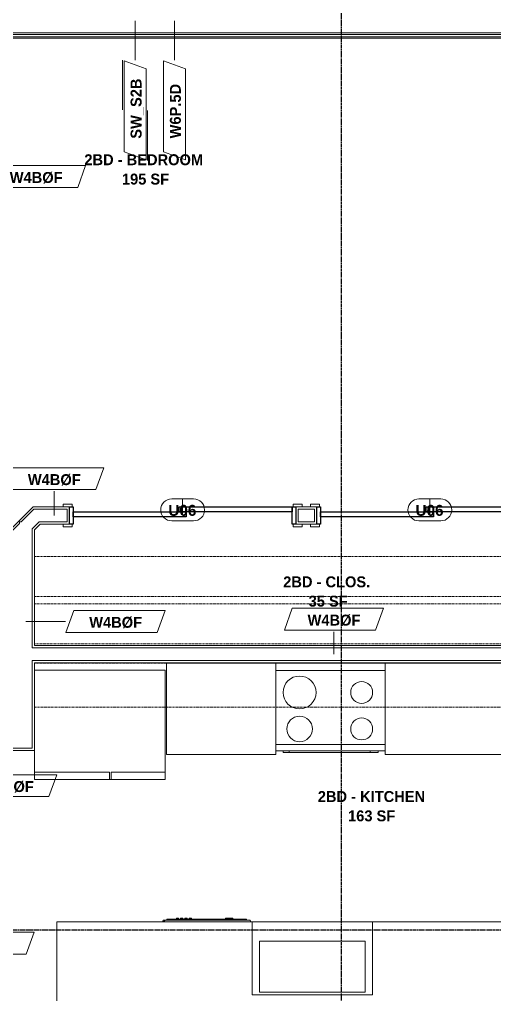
# Model space of a CAD drawing. Header units: inches. Extents: x -4058 to -1781, y 9814 to 12264.
# Drawn here: x -2261.6 to -2131.4, y 10149.5 to 10416.7 of the extents above; entities that cross this region are included whole.
import ezdxf

# ---------------------------------------------------------------- set-up
doc = ezdxf.new("R2010")
doc.units = ezdxf.units.IN
doc.header["$MEASUREMENT"] = 0
doc.linetypes.add('Dash', pattern=[0.25, 0.125, -0.125])
doc.linetypes.add('Grid Line 1_2_', pattern=[0.875, 0.5, -0.125, 0.125, -0.125])
for name, color, linetype, lineweight in [('0-1', 7, 'Continuous', 5), ('A-AREA-IDEN', 2, 'Continuous', 9), ('A-DOOR-3', 31, 'Continuous', 9), ('A-DOOR-4', 31, 'Continuous', 30), ('A-DOOR-FRAM-3', 31, 'Continuous', 30), ('A-DOOR-IDEN', 31, 'Continuous', 9), ('A-FLOR-2', 192, 'Continuous', 9), ('A-WALL', 113, 'Continuous', 18), ('A-WALL-2', 250, 'Continuous', 18), ('A-WALL-3', 113, 'Continuous', 9), ('A-WALL-IDEN', 211, 'Continuous', 9), ('I-WALL-1', 7, 'Continuous', 9), ('P-SANR-FIXT', 6, 'Continuous', 9), ('Q-CASE', 31, 'Continuous', 9), ('Q-CASE-HDLN', 31, 'Dash', 9), ('Q-SPCQ', 91, 'Continuous', 9), ('S-GRID-1', 1, 'Grid Line 1_2_', 30)]:
    doc.layers.add(name, color=color, linetype=linetype, lineweight=lineweight)
doc.styles.add('Arial_B', font='arialbd.ttf', dxfattribs={"height": 3})
doc.styles.add('Century Gothic_B', font='GOTHICB.TTF', dxfattribs={"height": 3})

# ---------------------------------------------------------------- blocks, each defined once
blk = doc.blocks.new('CTR - 1st Phase - Common Walls_rvt-1-UNIT PLANS - 2ND FLOOR')
at = {"layer": 'A-WALL-2'}
for p, q in [((-2076.17, 10412.54), (-2437.43, 10412.54)), ((-2076.17, 10413.04), (-2436.93, 10413.04))]:
    blk.add_line(p, q, dxfattribs=at)
at = {"layer": 'I-WALL-1'}
blk.add_line((-2438.05, 10411.91), (-2076.17, 10411.91), dxfattribs=at)
blk = doc.blocks.new('CTR - 1st Phase - Structure_rvt-1-UNIT PLANS - 2ND FLOOR')
at = {"layer": 'S-GRID-1'}
for p, q in [((-2173.32, 9814.03), (-2173.32, 12247.5)), ((-1781.27, 10167.19), (-4041.78, 10167.19))]:
    blk.add_line(p, q, dxfattribs=at)
blk = doc.blocks.new('SLIDING - FLUSH - SLIDING - FLUSH - 5-0 x 6-8-3203586-UNIT PLANS - 2ND FLOOR')
at = {"layer": 'A-DOOR-3'}
for p, q in [((-32.75, 3.25), (-30.25, 3.25)), ((-32.75, 2.5), (-32.75, 3.25)), ((-30.25, 3.25), (-30.25, 2.5)), ((30.25, 3.25), (32.75, 3.25)), ((30.25, 2.5), (30.25, 3.25)), ((32.75, 3.25), (32.75, 2.5)), ((-30.25, 2.5), (-32.75, 2.5)), ((32.75, 2.5), (30.25, 2.5)), ((-32.75, -2.25), (-30.25, -2.25)), ((-32.75, -3), (-32.75, -2.25)), ((-30.25, -2.25), (-30.25, -3)), ((30.25, -2.25), (32.75, -2.25)), ((30.25, -3), (30.25, -2.25)), ((32.75, -2.25), (32.75, -3)), ((-30.25, -3), (-32.75, -3)), ((32.75, -3), (30.25, -3))]:
    blk.add_line(p, q, dxfattribs=at)
at = {"layer": 'A-DOOR-4'}
for p, q in [((-1, -0.88), (-1, 0.5)), ((-1, 0.5), (30, 0.5)), ((30, 0.5), (30, -0.88)), ((-30, -2.25), (-30, -0.88)), ((-30, -0.88), (1, -0.88)), ((1, -2.25), (-30, -2.25)), ((30, -0.88), (-1, -0.88)), ((1, -0.88), (1, -2.25))]:
    blk.add_line(p, q, dxfattribs=at)
at = {"layer": 'A-DOOR-FRAM-3'}
for p, q in [((-31, -2.25), (-31, 2.5)), ((-31, 2.5), (-30, 2.5)), ((-30, 2.5), (-30, -2.25)), ((30, 2.5), (31, 2.5)), ((30, -2.25), (30, 2.5)), ((31, 2.5), (31, -2.25)), ((-30, -2.25), (-31, -2.25)), ((31, -2.25), (30, -2.25))]:
    blk.add_line(p, q, dxfattribs=at)
blk = doc.blocks.new('OD_CW_Closet - OD_CW_Closet-4058444-UNIT PLANS - 2ND FLOOR')
at = {"layer": 'Q-CASE-HDLN'}
for p, q in [((149.46, 24), (0.74, 24)), ((0.74, 24), (0.74, 0)), ((149.46, 0), (149.46, 24)), ((0.74, 13), (149.46, 13)), ((0.74, 11), (149.46, 11)), ((0.74, 0), (149.46, 0))]:
    blk.add_line(p, q, dxfattribs=at)
blk = doc.blocks.new('OD_CW_Upper Cabinet - OD_CW_Upper Cabinet-4366991-UNIT PLANS - 2ND FLOOR')
at = {"layer": 'Q-CASE-HDLN'}
for p, q in [((0.74, -24), (0.74, -12)), ((0.74, -12), (181.39, -12)), ((181.39, -12), (181.39, -24)), ((181.39, -24), (0.74, -24))]:
    blk.add_line(p, q, dxfattribs=at)
blk = doc.blocks.new('Refrigerator_-_Side-by-Side_6047 - 36_ X 30_-1372843-UNIT PLANS - 2ND FLOOR')
at = {"layer": 'Q-SPCQ'}
for p, q in [((-17.88, 15.58), (17.87, 15.58)), ((-17.88, -14.42), (-17.88, 15.58)), ((-17.88, 15.58), (-3.13, 15.58)), ((-17.88, 15.58), (-17.88, 13.58)), ((-3.13, 13.58), (-17.88, 13.58)), ((-3.13, 13.58), (-3.13, 15.58)), ((-2.63, 15.58), (17.87, 15.58)), ((-2.63, 15.58), (-2.63, 13.58)), ((17.87, 13.58), (-2.63, 13.58)), ((17.87, 15.58), (17.87, -14.42)), ((17.87, 13.58), (17.87, 15.58)), ((17.87, -14.42), (-17.88, -14.42))]:
    blk.add_line(p, q, dxfattribs=at)
blk = doc.blocks.new('Stainless Steel Farmhous Kitchen Sink - Stainless Steel Farmhous Kitchen Sink-V45-UNIT PLANS - 2ND FLOOR')
at = {"layer": 'P-SANR-FIXT'}
for p, q in [((-31, -16.96), (-31, -3)), ((-31, -3), (-2, -3)), ((-2, -3), (-2, -16.96)), ((-2, -16.96), (-31, -16.96)), ((-33, -22.2), (0, -22.2))]:
    blk.add_line(p, q, dxfattribs=at)
blk = doc.blocks.new('Casework 18 - Casework 7-4344429-UNIT PLANS - 2ND FLOOR')
at = {"layer": 'Q-CASE'}
for p, q in [((-2191.3, 10240.29), (-2221.3, 10240.29)), ((-2221.3, 10240.29), (-2221.3, 10215.29)), ((-2076.8, 10240.29), (-2161.3, 10240.29)), ((-2191.3, 10215.29), (-2191.3, 10216.29)), ((-2161.3, 10216.29), (-2161.3, 10215.29)), ((-2221.3, 10215.29), (-2191.3, 10215.29)), ((-2161.3, 10215.29), (-2076.8, 10215.29)), ((-2197.8, 10169.41), (-2251.33, 10169.41)), ((-2251.33, 10169.41), (-2251.33, 10133.73)), ((-2197.8, 10149.45), (-2197.8, 10169.41)), ((-2113.8, 10169.41), (-2164.8, 10169.41)), ((-2164.8, 10169.41), (-2164.8, 10149.45)), ((-2113.8, 10133.73), (-2113.8, 10169.41)), ((-2164.8, 10149.45), (-2197.8, 10149.45)), ((-2251.33, 10133.73), (-2113.8, 10133.73))]:
    blk.add_line(p, q, dxfattribs=at)
blk = doc.blocks.new('Wall Tag - Arch Wall-3956453-UNIT PLANS - 2ND FLOOR')
at = {"layer": 'A-WALL-IDEN'}
for p, q in [((-0.3561, 0.0937), (-0.4244, -0.0937)), ((0.4244, 0.0937), (-0.3561, 0.0937)), ((0.3561, -0.0937), (0.4244, 0.0937)), ((-0.4244, -0.0937), (0.3561, -0.0937))]:
    blk.add_line(p, q, dxfattribs=at)
blk = doc.blocks.new('Wall Tag - Shear Wall-3956451-UNIT PLANS - 2ND FLOOR')
at = {"layer": 'A-WALL-IDEN'}
for p, q in [((-0.3561, 0.0937), (-0.4244, -0.0937)), ((0.4244, 0.0937), (-0.3561, 0.0937)), ((0.4291, 0.1068), (0.0033, 0.1068)), ((0.3561, -0.0937), (0.4244, 0.0937)), ((0, -0.1068), (-0.4291, -0.1068)), ((-0.4244, -0.0937), (0.3561, -0.0937))]:
    blk.add_line(p, q, dxfattribs=at)
blk = doc.blocks.new('Door Tag - Type Mark-2601225-UNIT PLANS - 2ND FLOOR')
at = {"layer": 'A-DOOR-IDEN'}
for p, q in [((0.09375, 0.09375), (-0.09375, 0.09375)), ((-0.09375, -0.09375), (0.09375, -0.09375))]:
    blk.add_line(p, q, dxfattribs=at)
for centre, start, end in [((-0.09375, 0), 90, 270), ((0.09375, 0), 270, 90)]:
    blk.add_arc(centre, 0.09375, start, end, dxfattribs=at)

msp = doc.modelspace()

# ---------------------------------------------------------------- linework, layer by layer
at = {"layer": 'A-DOOR-IDEN'}
for p, q in [((-2216.85, 10280.79), (-2216.85, 10285.3)), ((-2149.1, 10280.79), (-2149.1, 10285.3))]:
    msp.add_line(p, q, dxfattribs=at)
at = {"layer": 'A-FLOR-2'}
msp.add_line((-2076.8, 10411.54), (-2281.6, 10411.54), dxfattribs=at)
at = {"layer": 'A-WALL'}
for p, q in [((-2261.1, 10279.04), (-2257.6, 10282.54)), ((-2248.47, 10282.54), (-2257.6, 10282.54)), ((-2248.47, 10279.04), (-2248.47, 10282.54)), ((-2185.22, 10282.54), (-2185.22, 10279.04)), ((-2180.72, 10282.54), (-2185.22, 10282.54)), ((-2180.72, 10279.04), (-2180.72, 10282.54)), ((-2294.17, 10245.97), (-2261.57, 10278.57)), ((-2261.57, 10279.04), (-2261.1, 10279.04)), ((-2261.57, 10278.57), (-2261.57, 10279.04)), ((-2258.07, 10277.12), (-2256.15, 10279.04)), ((-2256.15, 10279.04), (-2248.47, 10279.04)), ((-2185.22, 10279.04), (-2180.72, 10279.04)), ((-2258.07, 10244.54), (-2258.07, 10277.12)), ((-2258.07, 10244.54), (-2105.92, 10244.54)), ((-2258.07, 10241.04), (-2076.17, 10241.04)), ((-2258.07, 10217.04), (-2258.07, 10241.04)), ((-2270.18, 10217.04), (-2258.07, 10217.04))]:
    msp.add_line(p, q, dxfattribs=at)
at = {"layer": 'A-WALL-3'}
for p, q in [((-2257.86, 10283.16), (-2294.17, 10246.86)), ((-2247.85, 10283.16), (-2257.86, 10283.16)), ((-2247.85, 10278.41), (-2247.85, 10283.16)), ((-2180.1, 10283.16), (-2185.85, 10283.16)), ((-2185.85, 10283.16), (-2185.85, 10278.41)), ((-2180.1, 10278.41), (-2180.1, 10283.16)), ((-2257.45, 10276.86), (-2255.89, 10278.41)), ((-2255.89, 10278.41), (-2247.85, 10278.41)), ((-2185.85, 10278.41), (-2180.1, 10278.41)), ((-2257.45, 10245.16), (-2257.45, 10276.86)), ((-2106.55, 10245.16), (-2257.45, 10245.16)), ((-2257.45, 10240.41), (-2076.17, 10240.41)), ((-2257.45, 10238.41), (-2257.45, 10240.41)), ((-2270.44, 10216.41), (-2257.45, 10216.41))]:
    msp.add_line(p, q, dxfattribs=at)
at = {"layer": 'A-WALL-IDEN'}
for p, q in [((-2229.88, 10416.35), (-2229.88, 10405.51)), ((-2219.1, 10416.35), (-2219.1, 10405.51)), ((-2252.07, 10280.79), (-2252.07, 10287.43)), ((-2259.82, 10251.75), (-2248.98, 10251.75)), ((-2175.4, 10242.79), (-2175.4, 10248.94))]:
    msp.add_line(p, q, dxfattribs=at)
at = {"layer": 'Q-SPCQ'}
for p, q in [((-2191.3, 10238.29), (-2191.3, 10240.29)), ((-2191.3, 10240.29), (-2161.3, 10240.29)), ((-2161.3, 10240.29), (-2161.3, 10238.29)), ((-2191.3, 10218.04), (-2191.3, 10238.29)), ((-2191.3, 10238.29), (-2161.3, 10238.29)), ((-2161.3, 10238.29), (-2161.3, 10218.04)), ((-2191.3, 10218.04), (-2161.3, 10218.04)), ((-2191.3, 10218.04), (-2191.3, 10216.29)), ((-2161.3, 10218.04), (-2191.3, 10218.04)), ((-2161.3, 10216.29), (-2191.3, 10216.29)), ((-2189.3, 10216.29), (-2189.3, 10215.79)), ((-2187.69, 10216.29), (-2187.69, 10215.79)), ((-2165.43, 10215.79), (-2165.43, 10216.29)), ((-2163.3, 10215.79), (-2163.3, 10216.29)), ((-2161.3, 10216.29), (-2161.3, 10218.04)), ((-2187.69, 10215.79), (-2189.3, 10215.79)), ((-2165.43, 10215.79), (-2187.69, 10215.79)), ((-2163.3, 10215.79), (-2165.43, 10215.79)), ((-2222.3, 10169.72), (-2222.3, 10169.41)), ((-2221.23, 10169.91), (-2222.1, 10169.91)), ((-2198.5, 10169.91), (-2221.23, 10169.91)), ((-2221.21, 10170.16), (-2199.39, 10170.16)), ((-2221.21, 10169.91), (-2221.21, 10170.16)), ((-2218.58, 10170.41), (-2217.99, 10170.41)), ((-2218.58, 10170.41), (-2218.58, 10170.16)), ((-2217.99, 10170.16), (-2217.99, 10170.41)), ((-2217.4, 10170.41), (-2216.81, 10170.41)), ((-2217.4, 10170.41), (-2217.4, 10170.16)), ((-2216.81, 10170.16), (-2216.81, 10170.41)), ((-2216.22, 10170.41), (-2215.63, 10170.41)), ((-2216.22, 10170.41), (-2216.22, 10170.16)), ((-2215.63, 10170.16), (-2215.63, 10170.41)), ((-2215.04, 10170.41), (-2214.45, 10170.41)), ((-2215.04, 10170.41), (-2215.04, 10170.16)), ((-2214.45, 10170.16), (-2214.45, 10170.41)), ((-2205.09, 10170.41), (-2205.09, 10170.16)), ((-2205.09, 10170.41), (-2204.11, 10170.41)), ((-2204.11, 10170.41), (-2203.12, 10170.41)), ((-2203.12, 10170.16), (-2203.12, 10170.41)), ((-2199.39, 10169.91), (-2199.39, 10170.16)), ((-2198.3, 10169.41), (-2198.3, 10169.72))]:
    msp.add_line(p, q, dxfattribs=at)
for centre, radius, start, end in [((-2184.8, 10232.29), 4.5, 0, 180), ((-2167.8, 10232.29), 3, 0, 180), ((-2184.8, 10232.29), 4.5, 180, 0), ((-2167.8, 10232.29), 3, 180, 0), ((-2184.8, 10222.29), 3.5, 0, 180), ((-2167.8, 10222.29), 3, 0, 180), ((-2184.8, 10222.29), 3.5, 180, 0), ((-2167.8, 10222.29), 3, 180, 0), ((-2222.1, 10169.72), 0.197, 90, 180), ((-2221.23, 10168.84), 1.07, 90, 147.5725), ((-2198.5, 10169.72), 0.197, 0, 90), ((-2198.5, 10169.72), 0.197, 15, 75)]:
    msp.add_arc(centre, radius, start, end, dxfattribs=at)

# ---------------------------------------------------------------- block references
at = {"layer": '0-1'}
for name in ['CTR - 1st Phase - Structure_rvt-1-UNIT PLANS - 2ND FLOOR', 'CTR - 1st Phase - Common Walls_rvt-1-UNIT PLANS - 2ND FLOOR']:
    msp.add_blockref(name, (0, 0), dxfattribs=at)
at = {"layer": 'A-DOOR-3', "rotation": 180}
for p in [(-2216.85, 10280.91), (-2149.1, 10280.91)]:
    msp.add_blockref('SLIDING - FLUSH - SLIDING - FLUSH - 5-0 x 6-8-3203586-UNIT PLANS - 2ND FLOOR', p, dxfattribs=at)
at = {"layer": 'A-DOOR-IDEN', "xscale": 31.99999999999999, "yscale": 31.99999999999999, "zscale": 31.99999999999999}
for p in [(-2216.85, 10282.3), (-2149.1, 10282.3)]:
    msp.add_blockref('Door Tag - Type Mark-2601225-UNIT PLANS - 2ND FLOOR', p, dxfattribs=at)
at = {"layer": 'A-WALL-IDEN', "xscale": 31.99999999999999, "yscale": 31.99999999999999, "zscale": 31.99999999999999, "rotation": 89.99999999999955}
for name, p in [('Wall Tag - Shear Wall-3956451-UNIT PLANS - 2ND FLOOR', (-2229.88, 10391.78)), ('Wall Tag - Arch Wall-3956453-UNIT PLANS - 2ND FLOOR', (-2219.1, 10391.78))]:
    msp.add_blockref(name, p, dxfattribs=at)
at = {"layer": 'A-WALL-IDEN', "xscale": 31.99999999999999, "yscale": 31.99999999999999, "zscale": 31.99999999999999}
for p in [(-2257.02, 10373.64), (-2252.07, 10290.85), (-2235.25, 10251.75), (-2175.4, 10252.36), (-2264.92, 10206.75), (-2271.12, 10163.57)]:
    msp.add_blockref('Wall Tag - Arch Wall-3956453-UNIT PLANS - 2ND FLOOR', p, dxfattribs=at)
at = {"layer": 'P-SANR-FIXT', "rotation": 180}
msp.add_blockref('Stainless Steel Farmhous Kitchen Sink - Stainless Steel Farmhous Kitchen Sink-V45-UNIT PLANS - 2ND FLOOR', (-2197.8, 10147.2), dxfattribs=at)
at = {"layer": 'Q-CASE', "rotation": 180}
for name, p in [('OD_CW_Closet - OD_CW_Closet-4058444-UNIT PLANS - 2ND FLOOR', (-2107.99, 10269.57)), ('OD_CW_Upper Cabinet - OD_CW_Upper Cabinet-4366991-UNIT PLANS - 2ND FLOOR', (-2076.06, 10216.29))]:
    msp.add_blockref(name, p, dxfattribs=at)
at = {"layer": 'Q-CASE'}
msp.add_blockref('Casework 18 - Casework 7-4344429-UNIT PLANS - 2ND FLOOR', (0, 0), dxfattribs=at)
at = {"layer": 'Q-SPCQ', "rotation": 180}
msp.add_blockref('Refrigerator_-_Side-by-Side_6047 - 36_ X 30_-1372843-UNIT PLANS - 2ND FLOOR', (-2239.57, 10223.99), dxfattribs=at)

# ---------------------------------------------------------------- texts
at = {"layer": 'A-AREA-IDEN', "char_height": 3, "attachment_point": 1, "style": 'Century Gothic_B'}
for s, insert, width in [('2BD - BEDROOM', (-2243.79, 10379.75), 40.299), ('195 SF', (-2233.5, 10374.45), 15.352), ('2BD - CLOS.', (-2189.29, 10264.09), 29.29), ('35 SF', (-2182.33, 10258.8), 12.423), ('2BD - KITCHEN', (-2179.81, 10205.27), 35.451), ('163 SF', (-2171.51, 10199.97), 15.352)]:
    msp.add_mtext(s, dxfattribs=dict(at, insert=insert, width=width))
at = {"layer": 'A-DOOR-IDEN', "char_height": 3, "width": 9.393, "attachment_point": 1, "style": 'Arial_B'}
for insert in [(-2220.78, 10283.68), (-2153.03, 10283.68)]:
    msp.add_mtext('U06', dxfattribs=dict(at, insert=insert))
at = {"layer": 'A-WALL-IDEN', "char_height": 3, "attachment_point": 1, "rotation": 90, "style": 'Century Gothic_B'}
for s, insert, width in [('SW_S2B', (-2231.12, 10384.01), 18.685), ('W6P.5D', (-2220.35, 10384.1), 18.483)]:
    msp.add_mtext(s, dxfattribs=dict(at, insert=insert, width=width))
at = {"layer": 'A-WALL-IDEN', "char_height": 3, "width": 17.372, "attachment_point": 1, "style": 'Century Gothic_B'}
for insert in [(-2264.24, 10374.89), (-2259.28, 10292.1), (-2182.61, 10253.61), (-2242.46, 10253), (-2272.14, 10208)]:
    msp.add_mtext('W4BØF', dxfattribs=dict(at, insert=insert))

doc.saveas('drawing.dxf')
